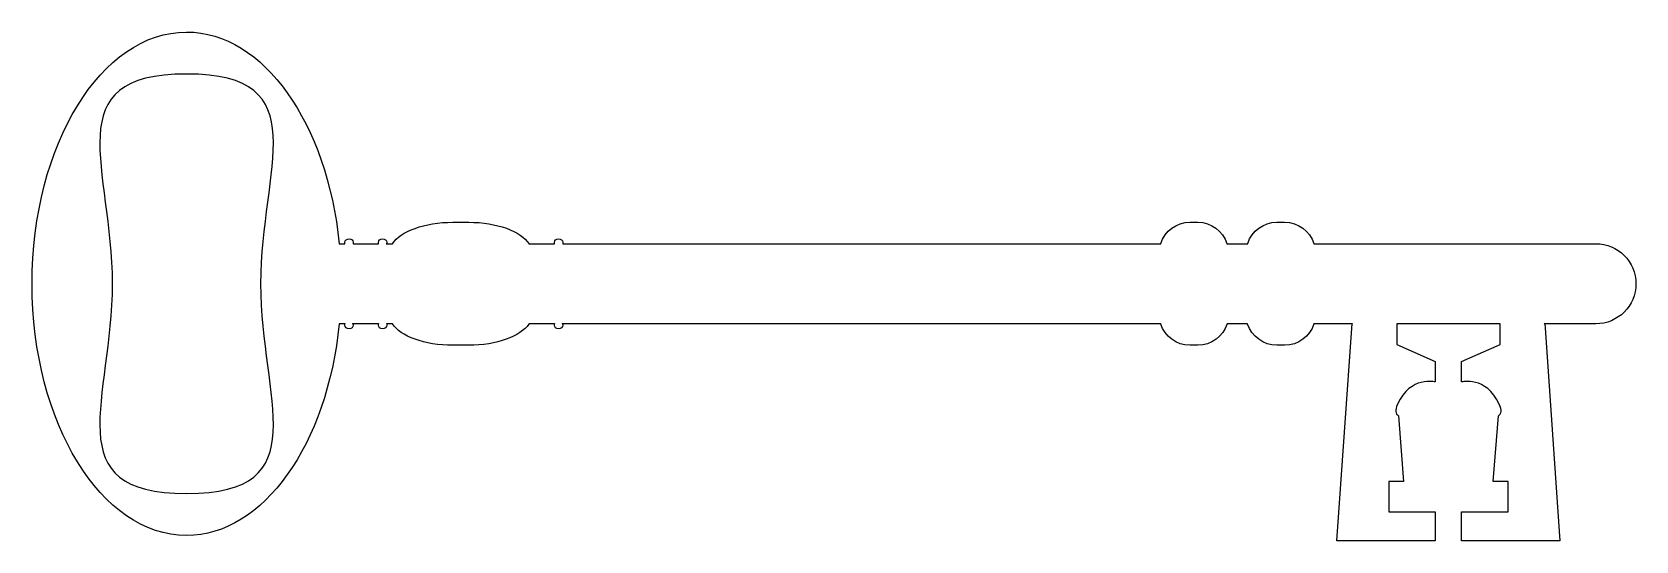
# Model space of a CAD drawing. Header units: centimetres. Extents: x -9.5 to 9.5, y -3 to 3.
import ezdxf

# ---------------------------------------------------------------- set-up
doc = ezdxf.new("R2010")
doc.units = ezdxf.units.CM
doc.header["$MEASUREMENT"] = 0
doc.layers.add('Camada 1', color=7, linetype='Continuous')

msp = doc.modelspace()

# ---------------------------------------------------------------- linework, layer by layer
at = {"layer": 'Camada 1'}
for points, knots in [([(4.66606, -0.44319), (4.66606, -0.44319), (4.91096, -0.44319), (4.91096, -0.44319), (4.91096, -0.44319), (4.91096, -0.44319), (4.91096, -0.44589), (4.91096, -0.44589), (4.91096, -0.44589), (4.95853, -0.59242), (5.09617, -0.69836), (5.2586, -0.69836), (5.2586, -0.69836), (5.2586, -0.69836), (5.3499, -0.69835), (5.3499, -0.69835), (5.3499, -0.69835), (5.51283, -0.69835), (5.65084, -0.59167), (5.69793, -0.44435), (5.69793, -0.44435), (5.69793, -0.44435), (5.69793, -0.44316), (5.69793, -0.44316), (5.69793, -0.44316), (5.69793, -0.44316), (6.15043, -0.44316), (6.15043, -0.44316), (6.15043, -0.44316), (6.15043, -0.44316), (6.15043, -0.4398), (6.15043, -0.4398), (6.15043, -0.4398), (6.15043, -0.4398), (5.96964, -3.02205), (5.96964, -3.02205), (5.96964, -3.02205), (5.96964, -3.02205), (7.13682, -3.02206), (7.13682, -3.02206), (7.13682, -3.02206), (7.13682, -3.02206), (7.13682, -2.67445), (7.13682, -2.67445), (7.13682, -2.67445), (7.13682, -2.67445), (6.58622, -2.67445), (6.58622, -2.67445), (6.58622, -2.67445), (6.58622, -2.67445), (6.58622, -2.31414), (6.58622, -2.31414), (6.58622, -2.31414), (6.58622, -2.31414), (6.76301, -2.31414), (6.76301, -2.31414), (6.76301, -2.31414), (6.76301, -2.31414), (6.70107, -1.5342), (6.70107, -1.5342), (6.70107, -1.5342), (6.66535, -1.51412), (6.65593, -1.47229), (6.69025, -1.3981), (6.69025, -1.3981), (6.84757, -1.05803), (7.13681, -1.13418), (7.13681, -1.13418), (7.13681, -1.13418), (7.13681, -1.13418), (7.13681, -0.8906), (7.13681, -0.8906), (7.13681, -0.8906), (7.13681, -0.8906), (6.68009, -0.68761), (6.68009, -0.68761), (6.68009, -0.68761), (6.68009, -0.68761), (6.68009, -0.44313), (6.68009, -0.44313), (6.68009, -0.44313), (6.68009, -0.44313), (7.00484, -0.44313), (7.29414, -0.44313), (7.29414, -0.44313), (7.58338, -0.44313), (7.90819, -0.44313), (7.90819, -0.44313), (7.90819, -0.44313), (7.90819, -0.44313), (7.90819, -0.68761), (7.90819, -0.68761), (7.90819, -0.68761), (7.90819, -0.68761), (7.45144, -0.8906), (7.45144, -0.8906), (7.45144, -0.8906), (7.45144, -0.8906), (7.45144, -1.13418), (7.45144, -1.13418), (7.45144, -1.13418), (7.45144, -1.13418), (7.74071, -1.05803), (7.898, -1.3981), (7.898, -1.3981), (7.93237, -1.47229), (7.92292, -1.51412), (7.88723, -1.5342), (7.88723, -1.5342), (7.88723, -1.5342), (7.82524, -2.31414), (7.82524, -2.31414), (7.82524, -2.31414), (7.82524, -2.31414), (8.00203, -2.31414), (8.00203, -2.31414), (8.00203, -2.31414), (8.00203, -2.31414), (8.00203, -2.67445), (8.00203, -2.67445), (8.00203, -2.67445), (8.00203, -2.67445), (7.45143, -2.67445), (7.45143, -2.67445), (7.45143, -2.67445), (7.45143, -2.67445), (7.45143, -3.02206), (7.45143, -3.02206), (7.45143, -3.02206), (7.45143, -3.02206), (8.61864, -3.02206), (8.61864, -3.02206), (8.61864, -3.02206), (8.61864, -3.02206), (8.43764, -0.43676), (8.43764, -0.43676), (8.43764, -0.43676), (8.43764, -0.43676), (8.43277, -0.44319), (8.43277, -0.44319), (8.43277, -0.44319), (8.43277, -0.44319), (9.04491, -0.44319), (9.04491, -0.44319), (9.04491, -0.44319), (9.30756, -0.44319), (9.5205, -0.23031), (9.5205, 0.03243), (9.5205, 0.03243), (9.5205, 0.29508), (9.30756, 0.50802), (9.04491, 0.50802), (9.04491, 0.50802), (9.04491, 0.50802), (5.69735, 0.50801), (5.69735, 0.50801), (5.69735, 0.50801), (5.69735, 0.50801), (5.69735, 0.511), (5.69735, 0.511), (5.69735, 0.511), (5.64972, 0.65737), (5.51217, 0.76317), (5.34987, 0.76317), (5.34987, 0.76317), (5.34987, 0.76317), (5.25857, 0.76318), (5.25857, 0.76318), (5.25857, 0.76318), (5.09638, 0.76318), (4.95893, 0.65758), (4.91115, 0.5114), (4.91115, 0.5114), (4.91115, 0.5114), (4.91115, 0.50799), (4.91115, 0.50799), (4.91115, 0.50799), (4.91115, 0.50799), (4.66548, 0.50799), (4.66548, 0.50799), (4.66548, 0.50799), (4.66548, 0.50799), (4.66548, 0.51098), (4.66548, 0.51098), (4.66548, 0.51098), (4.61785, 0.65735), (4.4803, 0.76315), (4.318, 0.76315), (4.318, 0.76315), (4.318, 0.76315), (4.22669, 0.76315), (4.22669, 0.76315), (4.22669, 0.76315), (4.0645, 0.76315), (3.92705, 0.65755), (3.87927, 0.51137), (3.87927, 0.51137), (3.87927, 0.51137), (3.87927, 0.50796), (3.87927, 0.50796), (3.87927, 0.50796), (3.87927, 0.50796), (-3.22024, 0.50796), (-3.22024, 0.50796), (-3.22024, 0.50796), (-3.22024, 0.50796), (-3.22024, 0.50709), (-3.22024, 0.50709), (-3.22024, 0.50709), (-3.22024, 0.50709), (-3.22024, 0.52529), (-3.22024, 0.52529), (-3.22024, 0.52529), (-3.22024, 0.54765), (-3.24231, 0.56572), (-3.26958, 0.56572), (-3.26958, 0.56572), (-3.26958, 0.56572), (-3.26958, 0.56572), (-3.26958, 0.56572), (-3.26958, 0.56572), (-3.29689, 0.56572), (-3.31898, 0.54765), (-3.31898, 0.52529), (-3.31898, 0.52529), (-3.31898, 0.52529), (-3.31898, 0.50709), (-3.31898, 0.50709), (-3.31898, 0.50709), (-3.31898, 0.50709), (-3.31898, 0.50796), (-3.31898, 0.50796), (-3.31898, 0.50796), (-3.31898, 0.50796), (-3.62162, 0.50796), (-3.62162, 0.50796), (-3.62162, 0.50796), (-3.62162, 0.50796), (-3.62162, 0.50915), (-3.62162, 0.50915), (-3.62162, 0.50915), (-3.71846, 0.65644), (-4.00217, 0.76312), (-4.33713, 0.76312), (-4.33713, 0.76312), (-4.33713, 0.76312), (-4.52493, 0.76312), (-4.52493, 0.76312), (-4.52493, 0.76312), (-4.86161, 0.76312), (-5.14652, 0.65536), (-5.24192, 0.50687), (-5.24192, 0.50687), (-5.24192, 0.50687), (-5.24367, 0.50793), (-5.24367, 0.50793), (-5.24367, 0.50793), (-5.24367, 0.50793), (-5.31839, 0.50793), (-5.31839, 0.50793), (-5.31839, 0.50793), (-5.31839, 0.50793), (-5.31045, 0.50706), (-5.31045, 0.50706), (-5.31045, 0.50706), (-5.31045, 0.50706), (-5.31045, 0.52526), (-5.31045, 0.52526), (-5.31045, 0.52526), (-5.31045, 0.54762), (-5.33252, 0.56569), (-5.35979, 0.56569), (-5.35979, 0.56569), (-5.35979, 0.56569), (-5.35979, 0.56569), (-5.35979, 0.56569), (-5.35979, 0.56569), (-5.3871, 0.56569), (-5.40919, 0.54762), (-5.40919, 0.52526), (-5.40919, 0.52526), (-5.40919, 0.52526), (-5.40919, 0.50706), (-5.40919, 0.50706), (-5.40919, 0.50706), (-5.40919, 0.50706), (-5.40919, 0.50793), (-5.40919, 0.50793), (-5.40919, 0.50793), (-5.40919, 0.50793), (-5.66166, 0.50793), (-5.66166, 0.50793), (-5.66166, 0.50793), (-5.66166, 0.50793), (-5.7073, 0.50793), (-5.7073, 0.50793), (-5.7073, 0.50793), (-5.7073, 0.50793), (-5.7073, 0.50706), (-5.7073, 0.50706), (-5.7073, 0.50706), (-5.7073, 0.50706), (-5.7073, 0.52526), (-5.7073, 0.52526), (-5.7073, 0.52526), (-5.7073, 0.54762), (-5.72937, 0.56569), (-5.75664, 0.56569), (-5.75664, 0.56569), (-5.75664, 0.56569), (-5.75664, 0.56569), (-5.75664, 0.56569), (-5.75664, 0.56569), (-5.78395, 0.56569), (-5.80604, 0.54762), (-5.80604, 0.52526), (-5.80604, 0.52526), (-5.80604, 0.52526), (-5.80604, 0.50706), (-5.80604, 0.50706), (-5.80604, 0.50706), (-5.80604, 0.50706), (-5.80604, 0.50793), (-5.80604, 0.50793), (-5.80604, 0.50793), (-5.80604, 0.50793), (-5.87486, 0.50793), (-5.87486, 0.50793), (-5.87486, 0.50793), (-6.01469, 1.93301), (-6.7722, 3.02206), (-7.68601, 3.02206), (-7.68601, 3.02206), (-8.69916, 3.02206), (-9.5205, 1.68353), (-9.5205, 0.03242), (-9.5205, 0.03242), (-9.5205, -1.61874), (-8.69915, -2.95716), (-7.68601, -2.95716), (-7.68601, -2.95716), (-6.77222, -2.95716), (-6.01472, -1.86819), (-5.87488, -0.4432), (-5.87488, -0.4432), (-5.87488, -0.4432), (-5.80607, -0.44319), (-5.80607, -0.44319), (-5.80607, -0.44319), (-5.80607, -0.44319), (-5.80607, -0.43914), (-5.80607, -0.43914), (-5.80607, -0.43914), (-5.80607, -0.43914), (-5.80607, -0.46044), (-5.80607, -0.46044), (-5.80607, -0.46044), (-5.80607, -0.48272), (-5.784, -0.50089), (-5.75667, -0.50089), (-5.75667, -0.50089), (-5.75667, -0.50089), (-5.75667, -0.50089), (-5.75667, -0.50089), (-5.75667, -0.50089), (-5.72942, -0.50089), (-5.70733, -0.48271), (-5.70733, -0.46044), (-5.70733, -0.46044), (-5.70733, -0.46044), (-5.70733, -0.43914), (-5.70733, -0.43914), (-5.70733, -0.43914), (-5.70733, -0.43914), (-5.71683, -0.44319), (-5.71683, -0.44319), (-5.71683, -0.44319), (-5.71683, -0.44319), (-5.66169, -0.44319), (-5.66169, -0.44319), (-5.66169, -0.44319), (-5.66169, -0.44319), (-5.40922, -0.44319), (-5.40922, -0.44319), (-5.40922, -0.44319), (-5.40922, -0.44319), (-5.40922, -0.43914), (-5.40922, -0.43914), (-5.40922, -0.43914), (-5.40922, -0.43914), (-5.40922, -0.46044), (-5.40922, -0.46044), (-5.40922, -0.46044), (-5.40922, -0.48272), (-5.38715, -0.50089), (-5.35982, -0.50089), (-5.35982, -0.50089), (-5.35982, -0.50089), (-5.35982, -0.50089), (-5.35982, -0.50089), (-5.35982, -0.50089), (-5.33257, -0.50089), (-5.31048, -0.48271), (-5.31048, -0.46044), (-5.31048, -0.46044), (-5.31048, -0.46044), (-5.31048, -0.43914), (-5.31048, -0.43914), (-5.31048, -0.43914), (-5.31048, -0.43914), (-5.31048, -0.44319), (-5.31048, -0.44319), (-5.31048, -0.44319), (-5.31048, -0.44319), (-5.2437, -0.44319), (-5.2437, -0.44319), (-5.2437, -0.44319), (-5.2437, -0.44319), (-5.24198, -0.44203), (-5.24198, -0.44203), (-5.24198, -0.44203), (-5.14662, -0.59054), (-4.86169, -0.69838), (-4.52496, -0.69838), (-4.52496, -0.69838), (-4.52496, -0.69838), (-4.33716, -0.69838), (-4.33716, -0.69838), (-4.33716, -0.69838), (-4.00394, -0.69838), (-3.72142, -0.59276), (-3.62318, -0.44663), (-3.62318, -0.44663), (-3.62318, -0.44663), (-3.62318, -0.44319), (-3.62318, -0.44319), (-3.62318, -0.44319), (-3.62318, -0.44319), (-3.31907, -0.44319), (-3.31907, -0.44319), (-3.31907, -0.44319), (-3.31907, -0.44319), (-3.31902, -0.43914), (-3.31902, -0.43914), (-3.31902, -0.43914), (-3.31902, -0.43914), (-3.31902, -0.46044), (-3.31902, -0.46044), (-3.31902, -0.46044), (-3.31902, -0.48272), (-3.29695, -0.50089), (-3.26962, -0.50089), (-3.26962, -0.50089), (-3.26962, -0.50089), (-3.26962, -0.50089), (-3.26962, -0.50089), (-3.26962, -0.50089), (-3.24237, -0.50089), (-3.22028, -0.48271), (-3.22028, -0.46044), (-3.22028, -0.46044), (-3.22028, -0.46044), (-3.22028, -0.43914), (-3.22028, -0.43914), (-3.22028, -0.43914), (-3.22028, -0.43914), (-3.22682, -0.44319), (-3.22682, -0.44319), (-3.22682, -0.44319), (-3.22682, -0.44319), (3.87906, -0.44319), (3.87906, -0.44319), (3.87906, -0.44319), (3.87906, -0.44319), (3.87906, -0.44589), (3.87906, -0.44589), (3.87906, -0.44589), (3.92663, -0.59242), (4.06427, -0.69836), (4.2267, -0.69836), (4.2267, -0.69836), (4.2267, -0.69836), (4.318, -0.69835), (4.318, -0.69835), (4.318, -0.69835), (4.48093, -0.69835), (4.61894, -0.59167), (4.66603, -0.44435), (4.66603, -0.44435), (4.66603, -0.44435), (4.66606, -0.44319), (4.66606, -0.44319)], [0, 0, 0, 0, 0.00806452, 0.00806452, 0.00806452, 0.00806452, 0.01612903, 0.01612903, 0.01612903, 0.01612903, 0.02419355, 0.02419355, 0.02419355, 0.02419355, 0.03225806, 0.03225806, 0.03225806, 0.03225806, 0.04032258, 0.04032258, 0.04032258, 0.04032258, 0.0483871, 0.0483871, 0.0483871, 0.0483871, 0.05645161, 0.05645161, 0.05645161, 0.05645161, 0.06451613, 0.06451613, 0.06451613, 0.06451613, 0.07258065, 0.07258065, 0.07258065, 0.07258065, 0.08064516, 0.08064516, 0.08064516, 0.08064516, 0.08870968, 0.08870968, 0.08870968, 0.08870968, 0.09677419, 0.09677419, 0.09677419, 0.09677419, 0.10483871, 0.10483871, 0.10483871, 0.10483871, 0.11290323, 0.11290323, 0.11290323, 0.11290323, 0.12096774, 0.12096774, 0.12096774, 0.12096774, 0.12903226, 0.12903226, 0.12903226, 0.12903226, 0.13709677, 0.13709677, 0.13709677, 0.13709677, 0.14516129, 0.14516129, 0.14516129, 0.14516129, 0.15322581, 0.15322581, 0.15322581, 0.15322581, 0.16129032, 0.16129032, 0.16129032, 0.16129032, 0.16935484, 0.16935484, 0.16935484, 0.16935484, 0.17741935, 0.17741935, 0.17741935, 0.17741935, 0.18548387, 0.18548387, 0.18548387, 0.18548387, 0.19354839, 0.19354839, 0.19354839, 0.19354839, 0.2016129, 0.2016129, 0.2016129, 0.2016129, 0.20967742, 0.20967742, 0.20967742, 0.20967742, 0.21774194, 0.21774194, 0.21774194, 0.21774194, 0.22580645, 0.22580645, 0.22580645, 0.22580645, 0.23387097, 0.23387097, 0.23387097, 0.23387097, 0.24193548, 0.24193548, 0.24193548, 0.24193548, 0.25, 0.25, 0.25, 0.25, 0.25806452, 0.25806452, 0.25806452, 0.25806452, 0.26612903, 0.26612903, 0.26612903, 0.26612903, 0.27419355, 0.27419355, 0.27419355, 0.27419355, 0.28225806, 0.28225806, 0.28225806, 0.28225806, 0.29032258, 0.29032258, 0.29032258, 0.29032258, 0.2983871, 0.2983871, 0.2983871, 0.2983871, 0.30645161, 0.30645161, 0.30645161, 0.30645161, 0.31451613, 0.31451613, 0.31451613, 0.31451613, 0.32258065, 0.32258065, 0.32258065, 0.32258065, 0.33064516, 0.33064516, 0.33064516, 0.33064516, 0.33870968, 0.33870968, 0.33870968, 0.33870968, 0.34677419, 0.34677419, 0.34677419, 0.34677419, 0.35483871, 0.35483871, 0.35483871, 0.35483871, 0.36290323, 0.36290323, 0.36290323, 0.36290323, 0.37096774, 0.37096774, 0.37096774, 0.37096774, 0.37903226, 0.37903226, 0.37903226, 0.37903226, 0.38709677, 0.38709677, 0.38709677, 0.38709677, 0.39516129, 0.39516129, 0.39516129, 0.39516129, 0.40322581, 0.40322581, 0.40322581, 0.40322581, 0.41129032, 0.41129032, 0.41129032, 0.41129032, 0.41935484, 0.41935484, 0.41935484, 0.41935484, 0.42741935, 0.42741935, 0.42741935, 0.42741935, 0.43548387, 0.43548387, 0.43548387, 0.43548387, 0.44354839, 0.44354839, 0.44354839, 0.44354839, 0.4516129, 0.4516129, 0.4516129, 0.4516129, 0.45967742, 0.45967742, 0.45967742, 0.45967742, 0.46774194, 0.46774194, 0.46774194, 0.46774194, 0.47580645, 0.47580645, 0.47580645, 0.47580645, 0.48387097, 0.48387097, 0.48387097, 0.48387097, 0.49193548, 0.49193548, 0.49193548, 0.49193548, 0.5, 0.5, 0.5, 0.5, 0.50806452, 0.50806452, 0.50806452, 0.50806452, 0.51612903, 0.51612903, 0.51612903, 0.51612903, 0.52419355, 0.52419355, 0.52419355, 0.52419355, 0.53225806, 0.53225806, 0.53225806, 0.53225806, 0.54032258, 0.54032258, 0.54032258, 0.54032258, 0.5483871, 0.5483871, 0.5483871, 0.5483871, 0.55645161, 0.55645161, 0.55645161, 0.55645161, 0.56451613, 0.56451613, 0.56451613, 0.56451613, 0.57258065, 0.57258065, 0.57258065, 0.57258065, 0.58064516, 0.58064516, 0.58064516, 0.58064516, 0.58870968, 0.58870968, 0.58870968, 0.58870968, 0.59677419, 0.59677419, 0.59677419, 0.59677419, 0.60483871, 0.60483871, 0.60483871, 0.60483871, 0.61290323, 0.61290323, 0.61290323, 0.61290323, 0.62096774, 0.62096774, 0.62096774, 0.62096774, 0.62903226, 0.62903226, 0.62903226, 0.62903226, 0.63709677, 0.63709677, 0.63709677, 0.63709677, 0.64516129, 0.64516129, 0.64516129, 0.64516129, 0.65322581, 0.65322581, 0.65322581, 0.65322581, 0.66129032, 0.66129032, 0.66129032, 0.66129032, 0.66935484, 0.66935484, 0.66935484, 0.66935484, 0.67741935, 0.67741935, 0.67741935, 0.67741935, 0.68548387, 0.68548387, 0.68548387, 0.68548387, 0.69354839, 0.69354839, 0.69354839, 0.69354839, 0.7016129, 0.7016129, 0.7016129, 0.7016129, 0.70967742, 0.70967742, 0.70967742, 0.70967742, 0.71774194, 0.71774194, 0.71774194, 0.71774194, 0.72580645, 0.72580645, 0.72580645, 0.72580645, 0.73387097, 0.73387097, 0.73387097, 0.73387097, 0.74193548, 0.74193548, 0.74193548, 0.74193548, 0.75, 0.75, 0.75, 0.75, 0.75806452, 0.75806452, 0.75806452, 0.75806452, 0.76612903, 0.76612903, 0.76612903, 0.76612903, 0.77419355, 0.77419355, 0.77419355, 0.77419355, 0.78225806, 0.78225806, 0.78225806, 0.78225806, 0.79032258, 0.79032258, 0.79032258, 0.79032258, 0.7983871, 0.7983871, 0.7983871, 0.7983871, 0.80645161, 0.80645161, 0.80645161, 0.80645161, 0.81451613, 0.81451613, 0.81451613, 0.81451613, 0.82258065, 0.82258065, 0.82258065, 0.82258065, 0.83064516, 0.83064516, 0.83064516, 0.83064516, 0.83870968, 0.83870968, 0.83870968, 0.83870968, 0.84677419, 0.84677419, 0.84677419, 0.84677419, 0.85483871, 0.85483871, 0.85483871, 0.85483871, 0.86290323, 0.86290323, 0.86290323, 0.86290323, 0.87096774, 0.87096774, 0.87096774, 0.87096774, 0.87903226, 0.87903226, 0.87903226, 0.87903226, 0.88709677, 0.88709677, 0.88709677, 0.88709677, 0.89516129, 0.89516129, 0.89516129, 0.89516129, 0.90322581, 0.90322581, 0.90322581, 0.90322581, 0.91129032, 0.91129032, 0.91129032, 0.91129032, 0.91935484, 0.91935484, 0.91935484, 0.91935484, 0.92741935, 0.92741935, 0.92741935, 0.92741935, 0.93548387, 0.93548387, 0.93548387, 0.93548387, 0.94354839, 0.94354839, 0.94354839, 0.94354839, 0.9516129, 0.9516129, 0.9516129, 0.9516129, 0.95967742, 0.95967742, 0.95967742, 0.95967742, 0.96774194, 0.96774194, 0.96774194, 0.96774194, 0.97580645, 0.97580645, 0.97580645, 0.97580645, 0.98387097, 0.98387097, 0.98387097, 0.98387097, 1, 1, 1, 1]), ([(4.66606, -0.44319), (4.66606, -0.44319), (4.66606, -0.44319), (4.66606, -0.44319), (4.66606, -0.44319), (4.66606, -0.44319), (4.66606, -0.44319), (4.66606, -0.44319)], [0, 0, 0, 0, 0.33333333, 0.33333333, 0.33333333, 0.33333333, 1, 1, 1, 1])]:
    msp.add_open_spline(points, degree=3, knots=knots, dxfattribs=at)
at = {"layer": 'Camada 1', "color": 7}
msp.add_open_spline([(-7.68601, -2.45887), (-9.24872, -2.45887), (-8.56927, -1.34347), (-8.56927, 0.03245), (-8.56927, 0.03245), (-8.56927, 1.40847), (-9.24875, 2.52377), (-7.68601, 2.52377), (-7.68601, 2.52377), (-6.12327, 2.52377), (-6.80272, 1.40847), (-6.80272, 0.03245), (-6.80272, 0.03245), (-6.8027, -1.34346), (-6.12325, -2.45887), (-7.68601, -2.45887)], degree=3, knots=[0, 0, 0, 0, 0.2, 0.2, 0.2, 0.2, 0.4, 0.4, 0.4, 0.4, 0.6, 0.6, 0.6, 0.6, 1, 1, 1, 1], dxfattribs=at)

doc.saveas('drawing.dxf')
